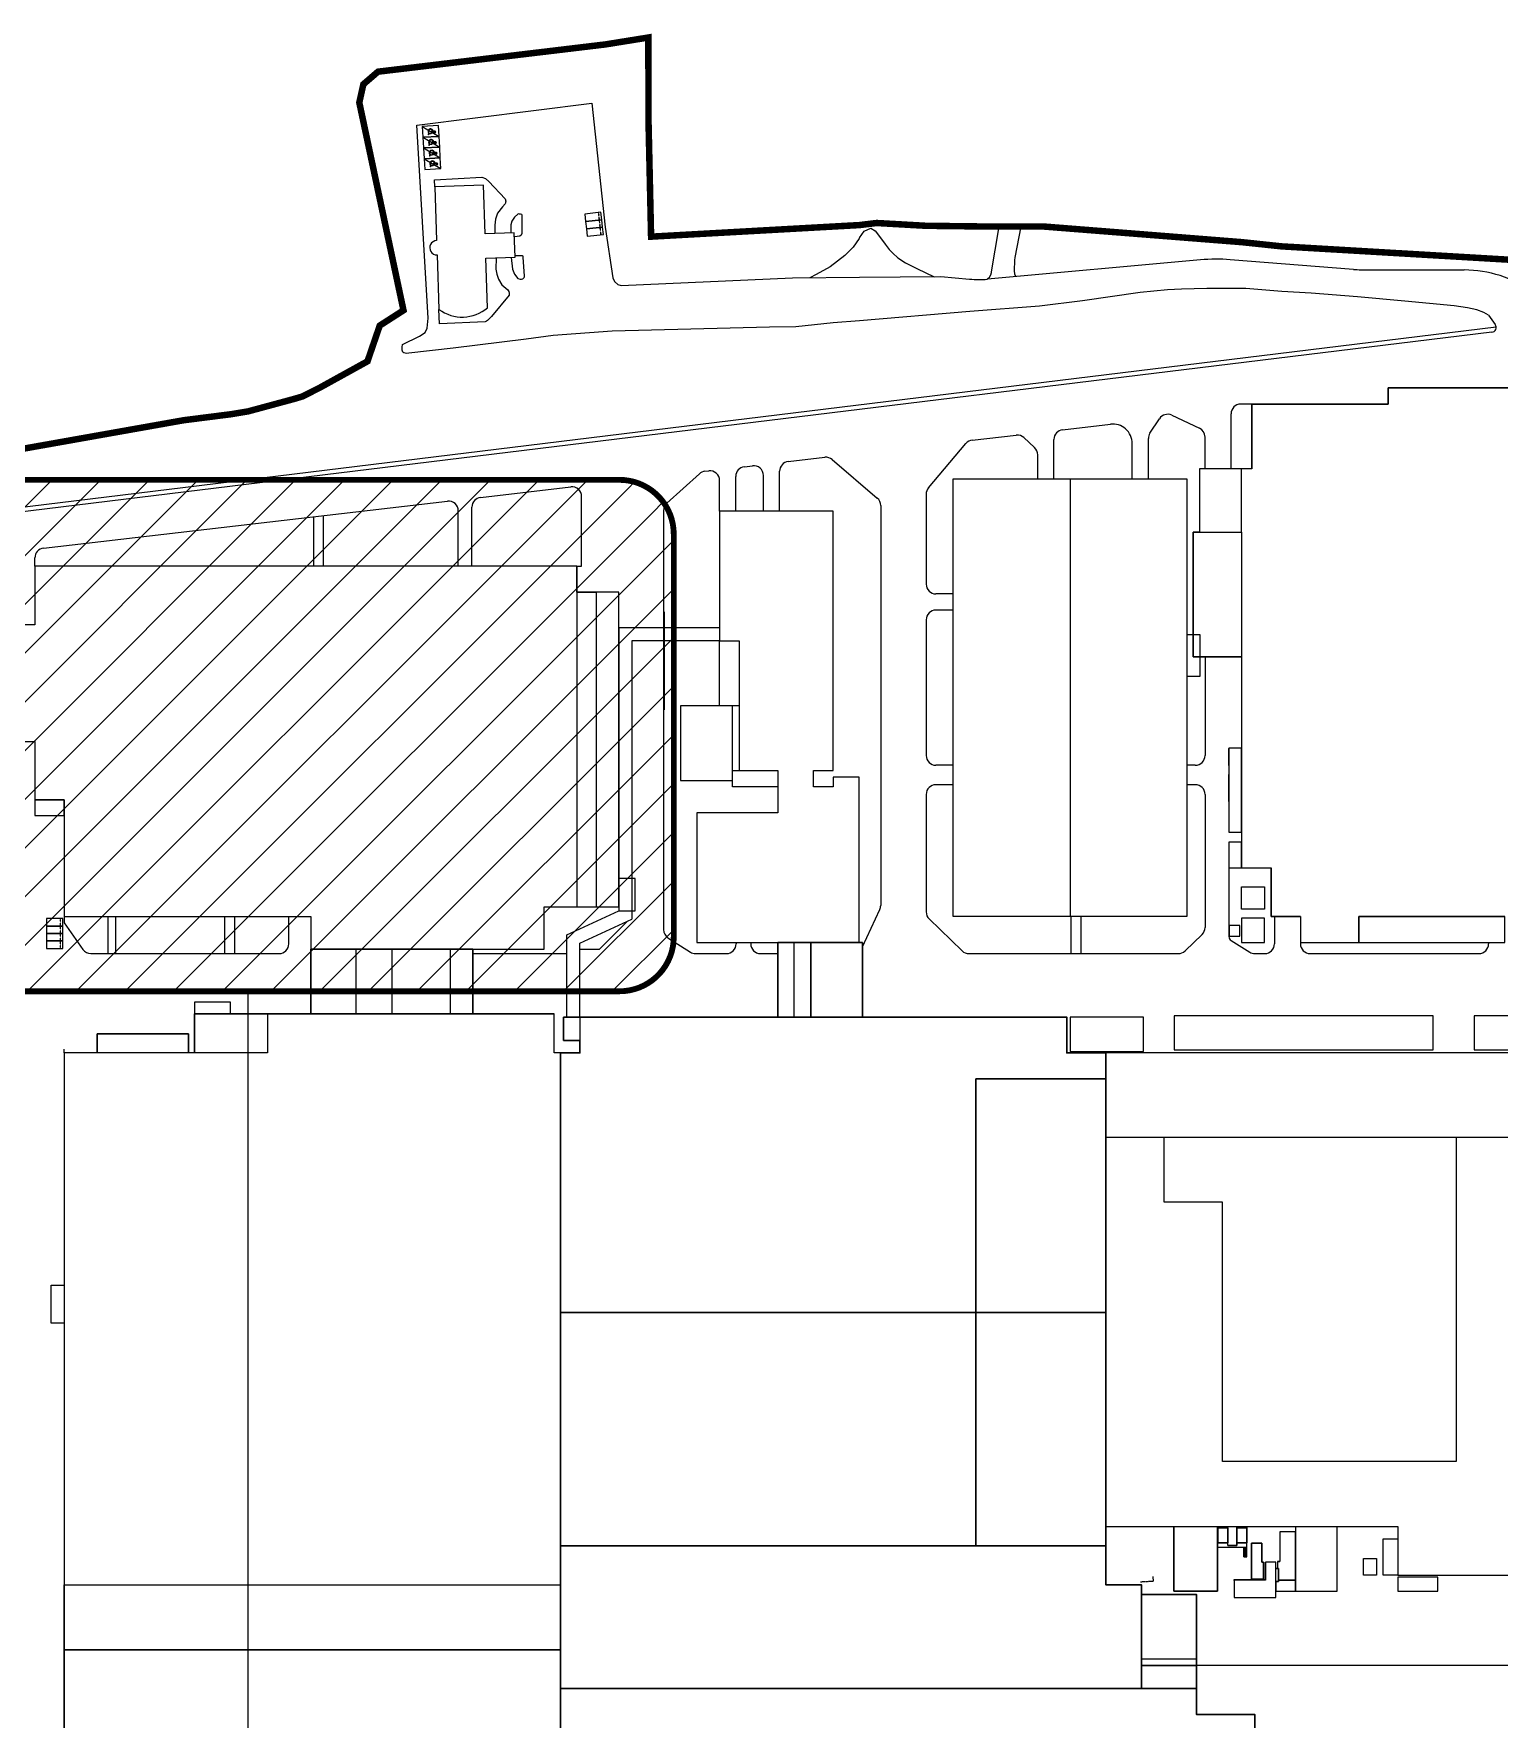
# Model space of a CAD drawing. Header units: millimetres. Extents: x -17369 to 294000, y -718917 to 220315.
# Drawn here: x 258669 to 264973, y 185639 to 192893 of the extents above; entities that cross this region are included whole.
import ezdxf
from ezdxf.xclip import XClip

# ---------------------------------------------------------------- set-up
doc = ezdxf.new("R2010")
doc.units = ezdxf.units.MM
doc.header["$LTSCALE"] = 350
doc.header["$XCLIPFRAME"] = 2
doc.linetypes.add('HID', pattern=[2.3, 1.5, -0.8])
doc.linetypes.add('xref key map$0$PHANTOM2', pattern=[1.25, 0.625, -0.125, 0.125, -0.125, 0.125, -0.125])
for name, color, linetype in [('SIGN', 7, 'Continuous'), ('xref key map$0$CTR', 8, 'Continuous'), ('xref key map$0$L-BLDG', 9, 'Continuous'), ('xref key map$0$L-건물', 8, 'Continuous'), ('xref key map$0$PARK', 8, 'Continuous'), ('xref key map$0$대지경계선', 1, 'Continuous'), ('지시선', 10, 'Continuous')]:
    doc.layers.add(name, color=color, linetype=linetype)

# ---------------------------------------------------------------- blocks, each defined once
blk = doc.blocks.new('xref key map$0$주차구획2300x5000')
at = {"layer": 'xref key map$0$PARK'}
blk.add_lwpolyline([(0, 0), (2300, 0), (2300, 5000), (0, 5000)], close=True, dxfattribs=at)
at = {"layer": 'xref key map$0$PARK', "color": 8}
for points in [[(250, 700), (850, 700), (850, 850), (250, 850)], [(1450, 700), (2050, 700), (2050, 850), (1450, 850)]]:
    blk.add_lwpolyline(points, close=True, dxfattribs=at)
blk = doc.blocks.new('xref key map$0$주차구획3300x5000')
at = {"layer": 'xref key map$0$PARK', "color": 8}
for p, q in [((0, 0), (3300, 5000)), ((1521, 3267), (1507, 3142)), ((1653, 3733), (1545, 2759)), ((1545, 2759), (2258, 2551)), ((1707, 3129), (1676, 2846)), ((1676, 2846), (2372, 2643)), ((1707, 3129), (2216, 2980)), ((1762, 3626), (1720, 3250)), ((1720, 3250), (2250, 3095)), ((2208, 2085), (2219, 1913)), ((2250, 3095), (2216, 2980)), ((2258, 2551), (2311, 1728)), ((2311, 1728), (2622, 1693)), ((2372, 2643), (2424, 1836)), ((2424, 1836), (2614, 1815)), ((2614, 1815), (2622, 1693))]:
    blk.add_line(p, q, dxfattribs=at)
at = {"layer": 'xref key map$0$PARK'}
blk.add_lwpolyline([(0, 0), (3300, 0), (3300, 5000), (0, 5000)], close=True, dxfattribs=at)
at = {"layer": 'xref key map$0$PARK', "color": 8}
for centre, radius, start, end in [((1653, 2478), 800, 99.47859, 315.02603), ((1653, 2478), 680, 102.35799, 324.67673), ((1867, 3842), 240, 244.11815, 207.07082)]:
    blk.add_arc(centre, radius, start, end, dxfattribs=at)
blk = doc.blocks.new('xref key map')
at = {"layer": 'xref key map$0$CTR'}
for p, q in [((708607, 1086345), (642919, 1080391)), ((755685, 1083415), (717713, 1086400)), ((760386, 1083231), (789828, 1083231)), ((216458, 994393), (799708, 1065691)), ((797354, 1069264), (799435, 1066388)), ((724366, 1041878), (720981, 1041878)), ((666075, 1033996), (680813, 1035710)), ((692993, 1032876), (695929, 1037378)), ((699718, 1038455), (708257, 1034440)), ((717981, 1021878), (717981, 1038878)), ((624742, 1016058), (636303, 1029717)), ((638246, 1030759), (651787, 1032334)), ((654184, 1031544), (657472, 1028465)), ((663422, 1018878), (663422, 1031016)), ((687506, 1018878), (687506, 1029750)), ((692506, 1018878), (692506, 1031238)), ((709981, 1021878), (709981, 1031725)), ((581520, 1024161), (592817, 1025475)), ((595113, 1024776), (608981, 1012920)), ((658422, 1018878), (658422, 1026275)), ((544086, 1011348), (554174, 1020424)), ((555834, 1021174), (557020, 1021312)), ((565366, 1008878), (565366, 1019611)), ((568020, 1022591), (570520, 1022882)), ((573866, 1008878), (573866, 1019902)), ((578866, 1008878), (578866, 1021182)), ((486720, 1013135), (514520, 1016369)), ((517866, 991878), (517866, 1013389)), ((560366, 1008878), (560366, 1018332)), ((624032, 1014120), (624032, 986378)), ((352020, 997469), (476520, 1011949)), ((479866, 991878), (479866, 1008969)), ((484066, 991878), (484066, 1010156)), ((543092, 1009118), (543092, 879878)), ((610032, 1010639), (610032, 887331)), ((435366, 991878), (435366, 1007163)), ((438366, 991878), (438366, 1007512)), ((349366, 991878), (349366, 994489)), ((516366, 991878), (517866, 991878)), ((632366, 983378), (627032, 983378)), ((632366, 978378), (627032, 978378)), ((624032, 975378), (624032, 933549)), ((709981, 963948), (709981, 933549)), ((632366, 930549), (627032, 930549)), ((706981, 930549), (704363, 930549)), ((624032, 921549), (624032, 885326)), ((632366, 924549), (627032, 924549)), ((706981, 924549), (704363, 924549)), ((709981, 921549), (709981, 880538)), ((717321, 898878), (717321, 877749)), ((358366, 883878), (358366, 881978)), ((371844, 883878), (371844, 872478)), ((374244, 883878), (374244, 872478)), ((407844, 883878), (407844, 872478)), ((410844, 883878), (410844, 872478)), ((427623, 875478), (427623, 883878)), ((604416, 874554), (609754, 886069)), ((668665, 883878), (668665, 872478)), ((671665, 883878), (671665, 872478)), ((731366, 883878), (731366, 875478)), ((358366, 881978), (364193, 873745)), ((624945, 883172), (635112, 873323)), ((703816, 873319), (709063, 878378)), ((544478, 877350), (551369, 872950)), ((565469, 875878), (565469, 875478)), ((569969, 875878), (569969, 875478)), ((718033, 876473), (723770, 872927)), ((739366, 875878), (739366, 875478)), ((797366, 875878), (797366, 875478)), ((366642, 872478), (424623, 872478)), ((484366, 872478), (513316, 872478)), ((552984, 872478), (562469, 872478)), ((572969, 872478), (578366, 872478)), ((637199, 872478), (701734, 872478)), ((725347, 872478), (728366, 872478)), ((742366, 872478), (794366, 872478)), ((358366, 841878), (358366, 842978))]:
    blk.add_line(p, q, dxfattribs=at)
for points in [[(798401, 1064020), (163228, 986375)], [(797354, 1069264), (795844, 1070104), (793727, 1070909), (790838, 1071558), (786776, 1072222), (771585, 1073599), (756964, 1074927), (742707, 1076047), (733605, 1076573), (722515, 1077531), (710557, 1077483), (702745, 1077301), (698427, 1077084), (689992, 1076263), (672245, 1073761), (659002, 1072104), (637541, 1070468), (603454, 1067576), (595406, 1066893), (583881, 1065749), (575750, 1065586), (527234, 1064412), (509093, 1063031), (500785, 1061936), (478293, 1059179), (464651, 1057628), (463992, 1057536), (463509, 1057626), (463092, 1057736), (462785, 1057882), (462544, 1058562), (462536, 1059456), (462614, 1060301), (467853, 1062815), (469596, 1063951), (470274, 1065264), (470535, 1068426), (467036, 1127929), (520999, 1134651), (525076, 1096424), (527498, 1080784), (527987, 1079648), (529067, 1078710), (530084, 1078491), (582801, 1080791), (603486, 1080968), (628558, 1081183), (637407, 1080429)], [(472604, 1108831), (472499, 1111042), (487113, 1111804), (488213, 1111402), (489294, 1110510), (494307, 1105215), (494457, 1104495), (494441, 1104093), (494384, 1103783), (494289, 1103653), (493445, 1102659), (491982, 1100708), (491284, 1098904), (491076, 1097081), (491107, 1094454)], [(497140, 1093533), (498850, 1093775), (499218, 1094029), (499357, 1094157), (499451, 1094287), (499507, 1094553), (499512, 1094687), (499521, 1094910), (499506, 1100092), (499426, 1100319), (499030, 1100469), (498673, 1100483), (498406, 1100494), (498179, 1100414), (497205, 1099515), (496352, 1098298), (496082, 1097148), (496005, 1096347), (496025, 1094622)], [(644050, 1082034), (646486, 1096614)], [(653232, 1096614), (651382, 1087085), (651232, 1086256), (651148, 1082998), (651286, 1082010), (651526, 1081330), (651606, 1081179)], [(603515, 1093095), (603391, 1092917), (601499, 1090313), (598937, 1087691), (594464, 1084253), (590089, 1081877), (588141, 1080837)], [(603515, 1093095), (604956, 1095177), (606959, 1096124), (608358, 1095353), (609966, 1093144), (611361, 1091167), (612636, 1089552), (613751, 1088390), (615347, 1086986), (617696, 1085416), (621155, 1083671), (626550, 1081166)], [(491515, 1086964), (491380, 1083534), (491716, 1081912), (492235, 1080372), (493237, 1078634), (495096, 1077085), (495479, 1076623), (495549, 1076129), (495534, 1075772), (495524, 1075505), (490074, 1068845), (488819, 1067644), (488498, 1067434), (488179, 1067268), (474042, 1066657), (473892, 1071101)], [(496123, 1087121), (496603, 1083458), (497211, 1081914), (498187, 1080624), (498893, 1080417), (499339, 1080399), (499699, 1080474), (499976, 1080686), (500163, 1080902), (500261, 1081121), (500270, 1081344), (499872, 1087171), (499795, 1087486), (499620, 1087583), (499397, 1087592), (497342, 1087611)], [(644050, 1082034), (643370, 1080675), (642854, 1080387)], [(543264, 977831), (543269, 947648)]]:
    blk.add_lwpolyline(points, dxfattribs=at)
at = {"layer": 'xref key map$0$CTR', "linetype": 'xref key map$0$PHANTOM2', "ltscale": 2}
blk.add_lwpolyline([(693849, 680469), (694023, 678936), (690079, 678712)], dxfattribs=at)
at = {"layer": 'xref key map$0$CTR'}
for centre, radius, start, end in [((713482, 1032566), 54000, 85.50576, 95.17909), ((760386, 1143231), 60000, 265.50576, 270), ((789828, 1047231), 36000, 54.12794, 90), ((640402, 1115560), 35258, 265.1282, 274.09404), ((798219, 1065509), 1500, 276.96938, 35.88837), ((720981, 1038878), 3000, 90, 180), ((681506, 1029750), 6000, 0, 96.63417), ((698442, 1035740), 3000, 64.8173, 146.89332), ((706981, 1031725), 3000, 0, 64.8173), ((638593, 1027779), 3000, 96.63417, 139.75667), ((652133, 1029354), 3000, 46.88225, 96.63417), ((666422, 1031016), 3000, 96.63417, 180), ((695506, 1031238), 3000, 146.89332, 180), ((581866, 1021182), 3000, 96.63417, 180), ((593163, 1022495), 3000, 49.4734, 96.63417), ((655422, 1026275), 3000, 0, 46.88225), ((556181, 1018194), 3000, 96.63417, 131.97468), ((557366, 1018332), 3000, 0, 96.63417), ((568366, 1019611), 3000, 96.63417, 180), ((570866, 1019902), 3000, 0, 96.63417), ((514866, 1013389), 3000, 0, 96.63417), ((627032, 1014120), 3000, 139.75667, 180), ((476866, 1008969), 3000, 0, 96.63417), ((487066, 1010156), 3000, 96.63417, 180), ((546092, 1009118), 3000, 131.97468, 180), ((607032, 1010639), 3000, 0, 49.4734), ((352366, 994489), 3000, 96.63417, 180), ((627032, 986378), 3000, 180, 270), ((627032, 975378), 3000, 90, 180), ((627032, 933549), 3000, 180, 270), ((706981, 933549), 3000, 270, 0), ((627032, 921549), 3000, 90, 180), ((706981, 921549), 3000, 0, 90), ((607032, 887331), 3000, 335.13221, 0), ((627032, 885326), 3000, 180, 225.91268), ((546092, 879878), 3000, 180, 237.4438), ((706981, 880538), 3000, 313.95746, 0), ((366642, 875478), 3000, 215.29037, 270), ((424623, 875478), 3000, 270, 0), ((562469, 875478), 3000, 270, 0), ((572969, 875478), 3000, 180, 270), ((637199, 875478), 3000, 225.91268, 270), ((701734, 875478), 3000, 270, 313.95746), ((718821, 877749), 1500, 180, 238.27557), ((728366, 875478), 3000, 270, 0), ((742366, 875478), 3000, 180, 270), ((794366, 875478), 3000, 270, 0), ((552984, 875478), 3000, 237.4438, 270), ((725347, 875478), 3000, 238.27557, 270)]:
    blk.add_arc(centre, radius, start, end, dxfattribs=at)
at = {"layer": 'xref key map$0$L-BLDG'}
for p, q in [((766366, 1041878), (766366, 1046878)), ((766366, 1046878), (810366, 1046878)), ((724366, 1021878), (724366, 1041878)), ((724366, 1041878), (766366, 1041878)), ((668366, 1018878), (668366, 883878)), ((516366, 991878), (516366, 983878)), ((516366, 983878), (516366, 886878)), ((516366, 983878), (522366, 983878)), ((522366, 983878), (522366, 886878)), ((708366, 970828), (708366, 957878)), ((717321, 930488), (717321, 935708)), ((721216, 927218), (721216, 930488)), ((717321, 919418), (717321, 927696)), ((730366, 883878), (730366, 898878)), ((739366, 883878), (730366, 883878)), ((448366, 853878), (448366, 873878)), ((484366, 873878), (484366, 853878)), ((588516, 875878), (588516, 852878)), ((604416, 875878), (588516, 875878)), ((604416, 852878), (604416, 875878)), ((403366, 853878), (509366, 853878)), ((509366, 841878), (509366, 853878)), ((517316, 852878), (517316, 841878)), ((517316, 852878), (667366, 852878)), ((588516, 852878), (604416, 852878)), ((667366, 841878), (667366, 852978)), ((358366, 841878), (358366, 580878)), ((511366, 841878), (511366, 518878)), ((679366, 841878), (679366, 677878)), ((679366, 815878), (913366, 815878)), ((697366, 795878), (697366, 815878)), ((787366, 815878), (787366, 715878)), ((715366, 795878), (697366, 795878)), ((715366, 715878), (715366, 795878)), ((787366, 715878), (715366, 715878)), ((679366, 695878), (769366, 695878)), ((700393, 675878), (700393, 695878)), ((713803, 695878), (713803, 675878)), ((713803, 689453), (713803, 695878)), ((717021, 695463), (713968, 695463)), ((717021, 689993), (717021, 695878)), ((719821, 689993), (719821, 695878)), ((719821, 695463), (722875, 695463)), ((722875, 690842), (722875, 695463)), ((733003, 694178), (733003, 685028)), ((737778, 694178), (733003, 694178)), ((737903, 694178), (733128, 694178)), ((737903, 695878), (737903, 675878)), ((750703, 675878), (750703, 695878)), ((769366, 695878), (769366, 680878)), ((511366, 689878), (679366, 689878)), ((713803, 689453), (721915, 689453)), ((717021, 690842), (713968, 690842)), ((717021, 689993), (719821, 689993)), ((719821, 690842), (722875, 690842)), ((721915, 686453), (721915, 689453)), ((721915, 686453), (722875, 686453)), ((721965, 689453), (722825, 689453)), ((721965, 686453), (721965, 689453)), ((722825, 689222), (721965, 689222)), ((722825, 688992), (721965, 688992)), ((722825, 688761), (721965, 688761)), ((722825, 688530), (721965, 688530)), ((722825, 688299), (721965, 688299)), ((722825, 688068), (721965, 688068)), ((722825, 687838), (721965, 687838)), ((722825, 687607), (721965, 687607)), ((722825, 687376), (721965, 687376)), ((722825, 687145), (721965, 687145)), ((722825, 686915), (721965, 686915)), ((722825, 686684), (721965, 686684)), ((722825, 686453), (722825, 689453)), ((722825, 686453), (722825, 689453)), ((722875, 686453), (722875, 690842)), ((724278, 690703), (727528, 690703)), ((724278, 684853), (724278, 690703)), ((727528, 690703), (727528, 684853)), ((724278, 679603), (724278, 684853)), ((727528, 684853), (728028, 684853)), ((728028, 684828), (728028, 679603)), ((731763, 674118), (731763, 684588)), ((732303, 685028), (732303, 682928)), ((732303, 685028), (733003, 685028)), ((769366, 680878), (846366, 680878)), ((358366, 677878), (511366, 677878)), ((679366, 677878), (690366, 677878)), ((690366, 677878), (690366, 645878)), ((713803, 675878), (700393, 675878)), ((718943, 679238), (718943, 674118)), ((728028, 679603), (724278, 679603)), ((737903, 679328), (732653, 679328)), ((737903, 675878), (750703, 675878)), ((718943, 673928), (731763, 673928)), ((358366, 657878), (511366, 657878)), ((511366, 645878), (707366, 645878))]:
    blk.add_line(p, q, dxfattribs=at)
at = {"layer": 'xref key map$0$L-BLDG', "lineweight": 9}
for p, q in [((704363, 970828), (708366, 970828)), ((708366, 957878), (704363, 957878))]:
    blk.add_line(p, q, dxfattribs=at)
at = {"layer": 'xref key map$0$L-BLDG'}
blk.add_lwpolyline([(472604, 1108831), (473168, 1092291, 1), (473319, 1087893), (473892, 1071101, 0.3530259), (488883, 1071613), (488363, 1086856), (497357, 1087163), (497102, 1094659), (488107, 1094352), (487595, 1109343)], format="xyb", close=True, dxfattribs=at)
for points in [[(810366, 1046878), (766366, 1046878), (766366, 1041878), (724366, 1041878), (724366, 1021878), (708316, 1021878), (708316, 1002408), (706316, 1002408), (706316, 963948), (721216, 963948), (721216, 951948), (721216, 951948), (721216, 938948), (721216, 938948), (721216, 935778), (721216, 935778), (721216, 898878), (730366, 898878), (730366, 883878), (739366, 883878), (739366, 875878), (757366, 875878), (757366, 883878), (802366, 883878)], [(349366, 991878), (349366, 973878), (340366, 973878), (340366, 937878), (349366, 937878), (349366, 919878), (358366, 919878), (358366, 883878), (434366, 883878), (434366, 873878), (506366, 873878), (506366, 886878), (516366, 886878), (516366, 886878), (529366, 886878), (529366, 983878), (522366, 983878), (522366, 983878), (516366, 983878), (516366, 991878), (349366, 991878)], [(484366, 873878), (484366, 853878)], [(578366, 875878), (578366, 852878)], [(409704, 853878), (409704, 857528), (398554, 857528), (398554, 853878)], [(409654, 853878), (409654, 857478), (398604, 857478), (398604, 853878)], [(368604, 847778), (368604, 841878), (358366, 841878), (358366, 677878), (511366, 677878), (511366, 841878), (509366, 841878), (509366, 853878), (398554, 853878), (398554, 841878), (396679, 841878), (396679, 847778), (368604, 847778), (368604, 841878), (358366, 841878)], [(403366, 853878), (509366, 853878)], [(679366, 841878), (667366, 841878), (667366, 852878), (517316, 852878), (512313, 852878), (512313, 845692), (517316, 845692), (517316, 841878), (511366, 841878), (511366, 761878), (679366, 761878), (679366, 841878)], [(679366, 841878), (679366, 695878), (700393, 695878), (700393, 675878), (713803, 675878), (713803, 695878), (737903, 695878), (737903, 675878), (750703, 675878), (750703, 695878), (769366, 695878), (769366, 680878), (846366, 680878), (846366, 695878), (859366, 695878), (859366, 680878), (877366, 680878), (877366, 695878), (892430, 695878), (892430, 676878), (913366, 676878), (913366, 841878), (679366, 841878)], [(713803, 695878), (713803, 675878), (700393, 675878), (700393, 695878)], [(713968, 695463), (713968, 690842), (717021, 690842)], [(722875, 695878), (722875, 690842), (719821, 690842)], [(737903, 694178), (733003, 694178), (733003, 685028), (732303, 685028), (732303, 682928), (732653, 682928), (732653, 679328), (737903, 679328), (737903, 694178)], [(737903, 695878), (737903, 675878), (750703, 675878), (750703, 695878)], [(511366, 689878), (511366, 645878), (690366, 645878), (690366, 677878), (679366, 677878), (679366, 689878), (511366, 689878)], [(724278, 690703), (724278, 679603), (728028, 679603), (728028, 684828), (727528, 684828), (727528, 690703), (724278, 690703)], [(718943, 679238), (718943, 679488), (728643, 679488), (728643, 684838)], [(728643, 684838), (728643, 679413), (728643, 679298), (718943, 679298), (718943, 673928), (731763, 673928), (731763, 684838), (728643, 684838)], [(731763, 678928), (732653, 678928), (732653, 682928), (731763, 682928)], [(959367, 652953), (923292, 652953), (923292, 638353), (905442, 638353), (905442, 652953), (878291, 652953), (878291, 638353), (806441, 638353), (806441, 652953), (707366, 652953), (707366, 645878)]]:
    blk.add_lwpolyline(points, dxfattribs=at)
for points in [[(632366, 1018878), (704363, 1018878), (704363, 883878), (632366, 883878)], [(721216, 1002408), (721216, 1021878), (708316, 1021878), (708316, 1002408)], [(553366, 875878), (603366, 875878), (603366, 926878), (595366, 926878), (595366, 923878), (589366, 923878), (589366, 928878), (595366, 928878), (595366, 1008878), (560366, 1008878), (560366, 968878), (566366, 968878), (566366, 928878), (578366, 928878), (578366, 915878), (553366, 915878)], [(706316, 963948), (706316, 1002408), (721216, 1002408), (721216, 963948)], [(560366, 968878), (566366, 968878), (566366, 948878), (560366, 948878)], [(717321, 909953), (721216, 909953), (721216, 935778), (717321, 935778)], [(564375, 928878), (578366, 928878), (578366, 923878), (564375, 923878)], [(349366, 915078), (358366, 915078), (358366, 919878), (349366, 919878)], [(721216, 906878), (717321, 906878), (717321, 898878), (721216, 898878)], [(529366, 885650), (534366, 885650), (534366, 895650), (529366, 895650)], [(802366, 883878), (757366, 883878), (757366, 875878), (802366, 875878)], [(717366, 877848), (720666, 877848), (720666, 881148), (717366, 881148)], [(721216, 875878), (728316, 875878), (728316, 883408), (721216, 883408)], [(434366, 873878), (484366, 873878), (484366, 853878), (434366, 853878)], [(484366, 873878), (434366, 873878), (434366, 853878), (484366, 853878)], [(588516, 875878), (604416, 875878), (604416, 852878), (588516, 852878)], [(421079, 841878), (398554, 841878), (398554, 853878), (421079, 853878)], [(512313, 845692), (512313, 852878), (517316, 852878), (517316, 845692)], [(690966, 852878), (668366, 852878), (668366, 842328), (690966, 842328)], [(700491, 842758), (780316, 842758), (780316, 853258), (700491, 853258)], [(814666, 853258), (792906, 853258), (792906, 842858), (814666, 842858)], [(368604, 847778), (396679, 847778), (396679, 841878), (368604, 841878)], [(354366, 758516), (354366, 770241), (358366, 770241), (358366, 758516)], [(511366, 761878), (679366, 761878), (679366, 689878), (511366, 689878)], [(713968, 695463), (717021, 695463), (717021, 690842), (713968, 690842)], [(717021, 695878), (719821, 695878), (719821, 689993), (717021, 689993)], [(719821, 695463), (722875, 695463), (722875, 690842), (719821, 690842)], [(769366, 680878), (764837, 680878), (764837, 692084), (769366, 692084)], [(762830, 680878), (758817, 680878), (758817, 686024), (762830, 686024)], [(731763, 682928), (732653, 682928), (732653, 678928), (731763, 678928)], [(358366, 677878), (511366, 677878), (511366, 657878), (358366, 657878)], [(737903, 679328), (732653, 679328), (732653, 678928), (731763, 678928), (731763, 675878), (737903, 675878)], [(769366, 675878), (781716, 675878), (781716, 680228), (769366, 680228)], [(707366, 654953), (690366, 654953), (690366, 674878), (707366, 674878)], [(358366, 657878), (511366, 657878), (511366, 580878), (358366, 580878)]]:
    blk.add_lwpolyline(points, close=True, dxfattribs=at)
at = {"layer": 'xref key map$0$L-BLDG', "lineweight": 9}
blk.add_lwpolyline([(548375, 925878), (564375, 925878), (564375, 948878), (548375, 948878)], close=True, dxfattribs=at)
at = {"layer": 'xref key map$0$L-BLDG', "lineweight": 30}
for points in [[(578366, 875878), (588516, 875878), (588516, 852878), (578366, 852878)], [(639366, 833878), (679366, 833878), (679366, 761878), (639366, 761878)], [(639366, 761878), (679366, 761878), (679366, 689878), (639366, 689878)], [(707366, 652953), (690366, 652953), (690366, 645878), (707366, 645878)]]:
    blk.add_lwpolyline(points, close=True, dxfattribs=at)
for points in [[(511366, 841878), (511366, 761878), (679366, 761878), (679366, 841878), (667366, 841878), (667366, 852878), (512313, 852878), (512313, 845692), (517316, 845692), (517316, 841878), (511366, 841878)], [(511366, 761878), (511366, 645878), (707366, 645878), (707366, 674878), (690366, 674878), (690366, 677878), (679366, 677878), (679366, 761878), (511366, 761878)], [(511366, 645878), (707367, 645878), (707367, 637878), (725367, 637878), (725367, 537878), (689366, 537878), (689366, 597878), (511366, 597878), (511366, 645878)]]:
    blk.add_lwpolyline(points, dxfattribs=at)
at = {"layer": 'xref key map$0$L-건물', "lineweight": 9}
for p, q in [((560366, 972878), (529366, 972878)), ((529366, 972878), (529366, 885650)), ((560366, 968878), (533366, 968878)), ((533366, 968878), (533366, 883090)), ((513316, 878246), (529366, 885650)), ((513316, 852878), (513316, 878246)), ((517316, 875686), (533366, 883090)), ((523366, 873878), (531904, 882416)), ((459366, 873878), (459366, 853878)), ((477366, 873878), (477366, 853878)), ((517316, 852878), (517316, 875686)), ((517316, 873878), (523366, 873878)), ((578366, 875878), (578366, 852878)), ((583366, 852878), (583366, 875878)), ((588516, 852878), (588516, 875878))]:
    blk.add_line(p, q, dxfattribs=at)
at = {"layer": 'xref key map$0$L-건물'}
blk.add_line((403366, 841779), (403366, 841878), dxfattribs=at)
blk.add_lwpolyline([(721216, 893022), (728316, 893022), (728316, 886222), (721216, 886222)], close=True, dxfattribs=at)
at = {"layer": 'xref key map$0$대지경계선', "linetype": 'xref key map$0$PHANTOM2', "ltscale": 15, "const_width": 2000}
blk.add_lwpolyline([(342455, 1027540), (355223, 1029807), (375901, 1033479), (395198, 1036906), (409888, 1038776), (415138, 1039656), (429288, 1043486), (431888, 1044266), (437318, 1047026), (451868, 1055066), (455648, 1066086), (462968, 1070796), (457438, 1096801), (449348, 1134846), (450598, 1140476), (455108, 1144366), (513736, 1151399), (525218, 1152776), (538421, 1154903), (538478, 1128916), (539268, 1093506), (603468, 1097076), (608768, 1097716), (623953, 1096858), (644053, 1096614), (660508, 1096614), (707507, 1092904), (721288, 1091816), (733572, 1090515), (812459, 1085887)], dxfattribs=at)
at = {"layer": 'xref key map$0$PARK'}
for name, p, rotation in [('xref key map$0$주차구획3300x5000', (468747, 1127434), 273.3652933294502), ('xref key map$0$주차구획3300x5000', (468941, 1124140), 273.3652933294502), ('xref key map$0$주차구획3300x5000', (469134, 1120846), 273.3652933294502), ('xref key map$0$주차구획3300x5000', (469328, 1117551), 273.3652933294502), ('xref key map$0$주차구획2300x5000', (524075, 1098721), 96.08707953428082), ('xref key map$0$주차구획2300x5000', (524319, 1096434), 96.08707953428082), ('xref key map$0$주차구획2300x5000', (524563, 1094147), 96.08707953428082), ('xref key map$0$주차구획2300x5000', (357966, 880981), 90), ('xref key map$0$주차구획2300x5000', (357966, 878681), 90), ('xref key map$0$주차구획2300x5000', (357966, 876381), 90), ('xref key map$0$주차구획2300x5000', (357966, 874081), 90)]:
    blk.add_blockref(name, p, dxfattribs=dict(at, rotation=rotation))

msp = doc.modelspace()

# ---------------------------------------------------------------- hatches: boundary and pattern name
h = msp.add_hatch()
h.set_pattern_fill('ANSI31', color=251, scale=46.666667)
h.set_pattern_definition([(45, (-370512.65, 413070.5), (-104.769655, 104.769655), [])])
edge = h.paths.add_edge_path()
edge.add_line((258599.8, 190972.8), (261188.6, 190972.8))
edge.add_arc((261188.6, 190739.4), 233.3, 0, 90, ccw=False)
edge.add_line((261421.9, 190739.4), (261421.9, 189005.3))
edge.add_arc((261188.6, 189005.3), 233.3, 270, 360, ccw=False)
edge.add_line((261188.6, 188772), (258599.8, 188772))
edge.add_arc((258599.8, 189005.3), 233.3, 180, 270, ccw=False)
edge.add_line((258366.5, 189005.3), (258366.5, 190739.4))
edge.add_arc((258599.8, 190739.4), 233.3, 90, 180, ccw=False)

# ---------------------------------------------------------------- linework, layer by layer
at = {"layer": 'SIGN'}
msp.add_lwpolyline([(259589.4, 188772), (259589.4, 180873.2), (260343.1, 180873.2)], dxfattribs=at)
at = {"layer": '지시선', "color": 10, "linetype": 'HID', "const_width": 25.1}
msp.add_lwpolyline([(258599.8, 190972.8), (261188.6, 190972.8, -0.414214), (261421.9, 190739.4), (261421.9, 189005.3, -0.414214), (261188.6, 188772), (258599.8, 188772, -0.414214), (258366.5, 189005.3), (258366.5, 190739.4, -0.414214)], format="xyb", close=True, dxfattribs=at)

# ---------------------------------------------------------------- next in the draw order: block references
ref = msp.add_blockref('xref key map', (253797.2, 176755.9), dxfattribs=dict(xscale=0.01395821451102549, yscale=0.01395821451102549, zscale=0.01395821451102549))
XClip(ref).set_block_clipping_path([(-0.0000000075, 167165.6021255665), (2389260.125662934, 1718467.6565462798)])

doc.saveas('drawing.dxf')
